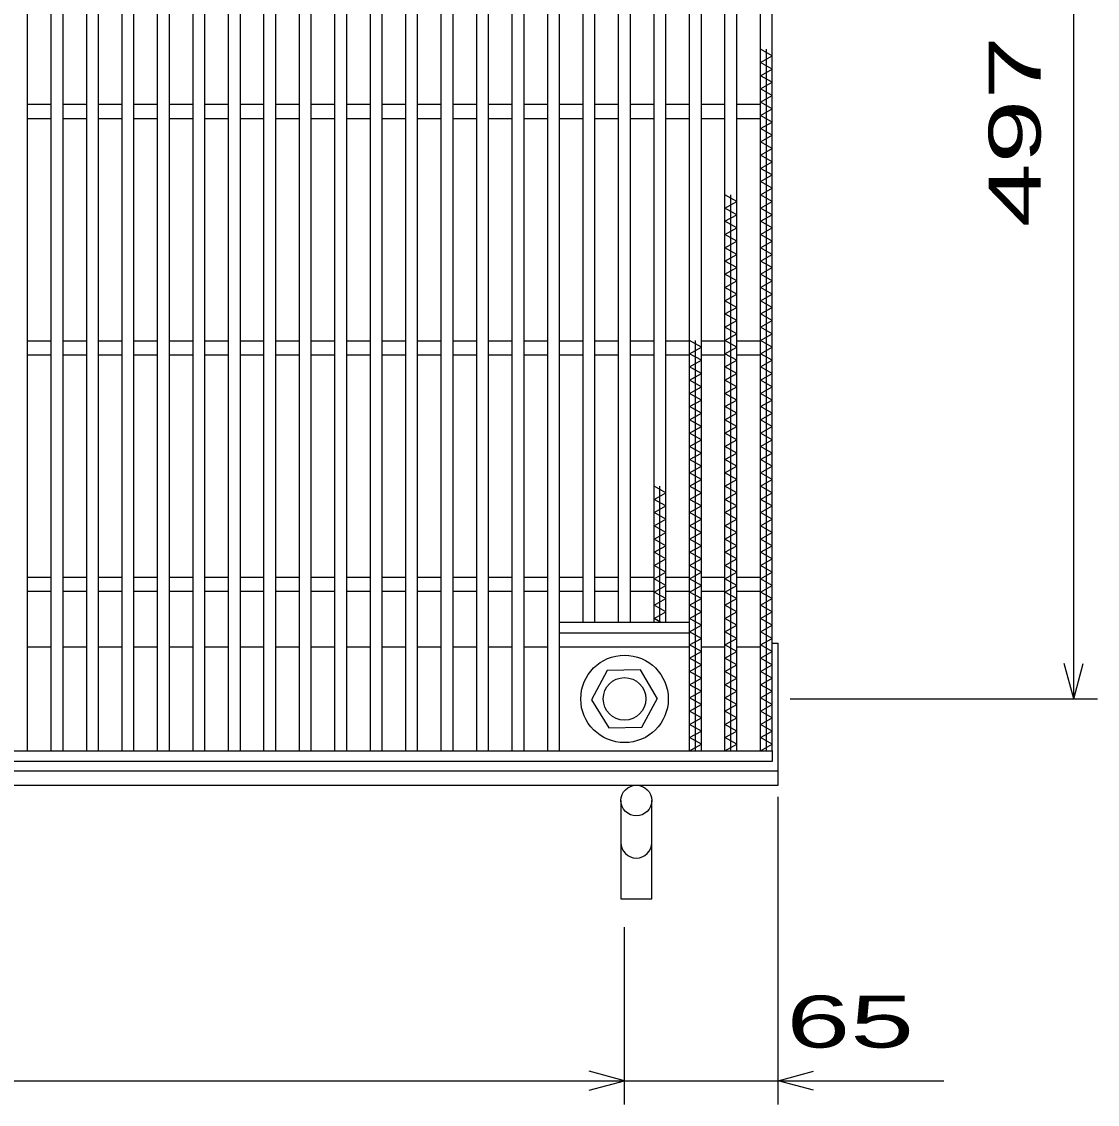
# Model space of a CAD drawing. Units: millimetres, scale not verified. Extents: x -1820 to 1731, y -1282 to 1054.
# Drawn here: x -670.5 to -215.5, y -271 to 186.9 of the extents above; entities that cross this region are included whole.
import ezdxf
from ezdxf.enums import TextEntityAlignment as Align

# ---------------------------------------------------------------- set-up
doc = ezdxf.new("R2010")
doc.units = ezdxf.units.MM
doc.header["$LTSCALE"] = 10
for name, color, linetype, lineweight in [('16', 3, 'Continuous', 25), ('19', 6, 'Continuous', 25), ('22', 4, 'Continuous', 25)]:
    doc.layers.add(name, color=color, linetype=linetype, lineweight=lineweight)
doc.styles.add('ベクトル', font='')
doc.styles.get('ベクトル').set_extended_font_data('ベクトル')

msp = doc.modelspace()

# ---------------------------------------------------------------- linework, layer by layer
at = {"layer": '16'}
for p, q in [((-668, -121.5), (-668, 419.5)), ((-658, -121.5), (-658, 419.5)), ((-653, -121.5), (-653, 419.5)), ((-643, -121.5), (-643, 419.5)), ((-638, -121.5), (-638, 419.5)), ((-628, -121.5), (-628, 419.5)), ((-623, -121.5), (-623, 419.5)), ((-613, -121.5), (-613, 419.5)), ((-608, -121.5), (-608, 419.5)), ((-598, -121.5), (-598, 419.5)), ((-593, -121.5), (-593, 419.5)), ((-583, -121.5), (-583, 419.5)), ((-578, -121.5), (-578, 419.5)), ((-568, -121.5), (-568, 419.5)), ((-563, -121.5), (-563, 419.5)), ((-553, -121.5), (-553, 419.5)), ((-548, -121.5), (-548, 419.5)), ((-538, -121.5), (-538, 419.5)), ((-533, -121.5), (-533, 419.5)), ((-523, -121.5), (-523, 419.5)), ((-518, -121.5), (-518, 419.5)), ((-508, -121.5), (-508, 419.5)), ((-503, -121.5), (-503, 419.5)), ((-493, -121.5), (-493, 419.5)), ((-488, -121.5), (-488, 419.5)), ((-478, -121.5), (-478, 419.5)), ((-473, -121.5), (-473, 419.5)), ((-463, -121.5), (-463, 419.5)), ((-458, -121.5), (-458, 419.5)), ((-448, -121.5), (-448, 419.5)), ((-443, -121.5), (-443, 419.5)), ((-388, -121.5), (-388, 419.5)), ((-383, -121.5), (-383, 419.5)), ((-373, -121.5), (-373, 419.5)), ((-368, -121.5), (-368, 419.5)), ((-358, -121.5), (-358, 419.5)), ((-353, -121.5), (-353, 419.5)), ((-433, -67), (-433, 365)), ((-428, -67), (-428, 365)), ((-418, -67), (-418, 365)), ((-413, -67), (-413, 365)), ((-403, -67), (-403, 365)), ((-398, -67), (-398, 365)), ((-353, 172.5), (-358, 175.3)), ((-355.5, -121.5), (-355.5, 175.3)), ((-358, 169.7), (-353, 172.5)), ((-353, 166.9), (-358, 169.7)), ((-358, 164.1), (-353, 166.9)), ((-353, 161.3), (-358, 164.1)), ((-358, 158.5), (-353, 161.3)), ((-353, 155.7), (-358, 158.5)), ((-668, 152), (-658, 152)), ((-653, 152), (-643, 152)), ((-638, 152), (-628, 152)), ((-623, 152), (-613, 152)), ((-608, 152), (-598, 152)), ((-593, 152), (-583, 152)), ((-578, 152), (-568, 152)), ((-563, 152), (-553, 152)), ((-548, 152), (-538, 152)), ((-533, 152), (-523, 152)), ((-518, 152), (-508, 152)), ((-503, 152), (-493, 152)), ((-488, 152), (-478, 152)), ((-473, 152), (-463, 152)), ((-458, 152), (-448, 152)), ((-443, 152), (-433, 152)), ((-428, 152), (-418, 152)), ((-413, 152), (-403, 152)), ((-398, 152), (-388, 152)), ((-383, 152), (-373, 152)), ((-368, 152), (-358, 152)), ((-358, 152.9), (-353, 155.7)), ((-353, 150.1), (-358, 152.9)), ((-358, 147.3), (-353, 150.1)), ((-353, 144.5), (-358, 147.3)), ((-668, 146), (-658, 146)), ((-653, 146), (-643, 146)), ((-638, 146), (-628, 146)), ((-623, 146), (-613, 146)), ((-608, 146), (-598, 146)), ((-593, 146), (-583, 146)), ((-578, 146), (-568, 146)), ((-563, 146), (-553, 146)), ((-548, 146), (-538, 146)), ((-533, 146), (-523, 146)), ((-518, 146), (-508, 146)), ((-503, 146), (-493, 146)), ((-488, 146), (-478, 146)), ((-473, 146), (-463, 146)), ((-458, 146), (-448, 146)), ((-443, 146), (-433, 146)), ((-428, 146), (-418, 146)), ((-413, 146), (-403, 146)), ((-398, 146), (-388, 146)), ((-383, 146), (-373, 146)), ((-368, 146), (-358, 146)), ((-358, 141.7), (-353, 144.5)), ((-353, 138.9), (-358, 141.7)), ((-358, 136.1), (-353, 138.9)), ((-353, 133.3), (-358, 136.1)), ((-358, 130.5), (-353, 133.3)), ((-353, 127.7), (-358, 130.5)), ((-358, 124.9), (-353, 127.7)), ((-353, 122.1), (-358, 124.9)), ((-358, 119.3), (-353, 122.1)), ((-353, 116.5), (-358, 119.3)), ((-358, 113.7), (-353, 116.5)), ((-368, 110.9), (-373, 113.7)), ((-373, 108.1), (-368, 110.9)), ((-370.5, -121.5), (-370.5, 113.7)), ((-353, 110.9), (-358, 113.7)), ((-358, 108.1), (-353, 110.9)), ((-368, 105.3), (-373, 108.1)), ((-353, 105.3), (-358, 108.1)), ((-373, 102.5), (-368, 105.3)), ((-368, 99.7), (-373, 102.5)), ((-358, 102.5), (-353, 105.3)), ((-353, 99.7), (-358, 102.5)), ((-373, 96.9), (-368, 99.7)), ((-368, 94.1), (-373, 96.9)), ((-358, 96.9), (-353, 99.7)), ((-353, 94.1), (-358, 96.9)), ((-373, 91.3), (-368, 94.1)), ((-358, 91.3), (-353, 94.1)), ((-368, 88.5), (-373, 91.3)), ((-373, 85.7), (-368, 88.5)), ((-353, 88.5), (-358, 91.3)), ((-358, 85.7), (-353, 88.5)), ((-368, 82.9), (-373, 85.7)), ((-373, 80.1), (-368, 82.9)), ((-353, 82.9), (-358, 85.7)), ((-358, 80.1), (-353, 82.9)), ((-368, 77.3), (-373, 80.1)), ((-353, 77.3), (-358, 80.1)), ((-373, 74.5), (-368, 77.3)), ((-368, 71.7), (-373, 74.5)), ((-358, 74.5), (-353, 77.3)), ((-353, 71.7), (-358, 74.5)), ((-373, 68.9), (-368, 71.7)), ((-368, 66.1), (-373, 68.9)), ((-358, 68.9), (-353, 71.7)), ((-353, 66.1), (-358, 68.9)), ((-373, 63.3), (-368, 66.1)), ((-358, 63.3), (-353, 66.1)), ((-368, 60.5), (-373, 63.3)), ((-373, 57.7), (-368, 60.5)), ((-353, 60.5), (-358, 63.3)), ((-358, 57.7), (-353, 60.5)), ((-368, 54.9), (-373, 57.7)), ((-353, 54.9), (-358, 57.7)), ((-668, 52), (-658, 52)), ((-653, 52), (-643, 52)), ((-638, 52), (-628, 52)), ((-623, 52), (-613, 52)), ((-608, 52), (-598, 52)), ((-593, 52), (-583, 52)), ((-578, 52), (-568, 52)), ((-563, 52), (-553, 52)), ((-548, 52), (-538, 52)), ((-533, 52), (-523, 52)), ((-518, 52), (-508, 52)), ((-503, 52), (-493, 52)), ((-488, 52), (-478, 52)), ((-473, 52), (-463, 52)), ((-458, 52), (-448, 52)), ((-443, 52), (-433, 52)), ((-428, 52), (-418, 52)), ((-413, 52), (-403, 52)), ((-398, 52), (-388, 52)), ((-383, 49.3), (-388, 52.1)), ((-385.5, -121.5), (-385.5, 52.1)), ((-383, 52), (-373, 52)), ((-373, 52.1), (-368, 54.9)), ((-368, 49.3), (-373, 52.1)), ((-368, 52), (-358, 52)), ((-358, 52.1), (-353, 54.9)), ((-353, 49.3), (-358, 52.1)), ((-668, 46), (-658, 46)), ((-653, 46), (-643, 46)), ((-638, 46), (-628, 46)), ((-623, 46), (-613, 46)), ((-608, 46), (-598, 46)), ((-593, 46), (-583, 46)), ((-578, 46), (-568, 46)), ((-563, 46), (-553, 46)), ((-548, 46), (-538, 46)), ((-533, 46), (-523, 46)), ((-518, 46), (-508, 46)), ((-503, 46), (-493, 46)), ((-488, 46), (-478, 46)), ((-473, 46), (-463, 46)), ((-458, 46), (-448, 46)), ((-443, 46), (-433, 46)), ((-428, 46), (-418, 46)), ((-413, 46), (-403, 46)), ((-398, 46), (-388, 46)), ((-388, 46.5), (-383, 49.3)), ((-383, 43.7), (-388, 46.5)), ((-383, 46), (-373, 46)), ((-373, 46.5), (-368, 49.3)), ((-368, 43.7), (-373, 46.5)), ((-368, 46), (-358, 46)), ((-358, 46.5), (-353, 49.3)), ((-353, 43.7), (-358, 46.5)), ((-388, 40.9), (-383, 43.7)), ((-373, 40.9), (-368, 43.7)), ((-358, 40.9), (-353, 43.7)), ((-383, 38.1), (-388, 40.9)), ((-388, 35.3), (-383, 38.1)), ((-368, 38.1), (-373, 40.9)), ((-373, 35.3), (-368, 38.1)), ((-353, 38.1), (-358, 40.9)), ((-358, 35.3), (-353, 38.1)), ((-383, 32.5), (-388, 35.3)), ((-388, 29.7), (-383, 32.5)), ((-368, 32.5), (-373, 35.3)), ((-373, 29.7), (-368, 32.5)), ((-353, 32.5), (-358, 35.3)), ((-358, 29.7), (-353, 32.5)), ((-383, 26.9), (-388, 29.7)), ((-368, 26.9), (-373, 29.7)), ((-353, 26.9), (-358, 29.7)), ((-388, 24.1), (-383, 26.9)), ((-383, 21.3), (-388, 24.1)), ((-373, 24.1), (-368, 26.9)), ((-368, 21.3), (-373, 24.1)), ((-358, 24.1), (-353, 26.9)), ((-353, 21.3), (-358, 24.1)), ((-388, 18.5), (-383, 21.3)), ((-383, 15.7), (-388, 18.5)), ((-373, 18.5), (-368, 21.3)), ((-368, 15.7), (-373, 18.5)), ((-358, 18.5), (-353, 21.3)), ((-353, 15.7), (-358, 18.5)), ((-388, 12.9), (-383, 15.7)), ((-373, 12.9), (-368, 15.7)), ((-358, 12.9), (-353, 15.7)), ((-383, 10.1), (-388, 12.9)), ((-388, 7.3), (-383, 10.1)), ((-368, 10.1), (-373, 12.9)), ((-373, 7.3), (-368, 10.1)), ((-353, 10.1), (-358, 12.9)), ((-358, 7.3), (-353, 10.1)), ((-383, 4.5), (-388, 7.3)), ((-368, 4.5), (-373, 7.3)), ((-353, 4.5), (-358, 7.3)), ((-388, 1.7), (-383, 4.5)), ((-383, -1.1), (-388, 1.7)), ((-373, 1.7), (-368, 4.5)), ((-368, -1.1), (-373, 1.7)), ((-358, 1.7), (-353, 4.5)), ((-353, -1.1), (-358, 1.7)), ((-388, -3.9), (-383, -1.1)), ((-383, -6.7), (-388, -3.9)), ((-373, -3.9), (-368, -1.1)), ((-368, -6.7), (-373, -3.9)), ((-358, -3.9), (-353, -1.1)), ((-353, -6.7), (-358, -3.9)), ((-388, -9.5), (-383, -6.7)), ((-373, -9.5), (-368, -6.7)), ((-358, -9.5), (-353, -6.7)), ((-398, -12.3), (-403, -9.5)), ((-403, -15.1), (-398, -12.3)), ((-400.5, -67), (-400.5, -9.5)), ((-383, -12.3), (-388, -9.5)), ((-388, -15.1), (-383, -12.3)), ((-368, -12.3), (-373, -9.5)), ((-373, -15.1), (-368, -12.3)), ((-353, -12.3), (-358, -9.5)), ((-358, -15.1), (-353, -12.3)), ((-398, -17.9), (-403, -15.1)), ((-403, -20.7), (-398, -17.9)), ((-383, -17.9), (-388, -15.1)), ((-388, -20.7), (-383, -17.9)), ((-368, -17.9), (-373, -15.1)), ((-373, -20.7), (-368, -17.9)), ((-353, -17.9), (-358, -15.1)), ((-358, -20.7), (-353, -17.9)), ((-398, -23.5), (-403, -20.7)), ((-383, -23.5), (-388, -20.7)), ((-368, -23.5), (-373, -20.7)), ((-353, -23.5), (-358, -20.7)), ((-403, -26.3), (-398, -23.5)), ((-398, -29.1), (-403, -26.3)), ((-388, -26.3), (-383, -23.5)), ((-383, -29.1), (-388, -26.3)), ((-373, -26.3), (-368, -23.5)), ((-368, -29.1), (-373, -26.3)), ((-358, -26.3), (-353, -23.5)), ((-353, -29.1), (-358, -26.3)), ((-403, -31.9), (-398, -29.1)), ((-398, -34.7), (-403, -31.9)), ((-388, -31.9), (-383, -29.1)), ((-383, -34.7), (-388, -31.9)), ((-373, -31.9), (-368, -29.1)), ((-368, -34.7), (-373, -31.9)), ((-358, -31.9), (-353, -29.1)), ((-353, -34.7), (-358, -31.9)), ((-403, -37.5), (-398, -34.7)), ((-388, -37.5), (-383, -34.7)), ((-373, -37.5), (-368, -34.7)), ((-358, -37.5), (-353, -34.7)), ((-398, -40.3), (-403, -37.5)), ((-403, -43.1), (-398, -40.3)), ((-383, -40.3), (-388, -37.5)), ((-388, -43.1), (-383, -40.3)), ((-368, -40.3), (-373, -37.5)), ((-373, -43.1), (-368, -40.3)), ((-353, -40.3), (-358, -37.5)), ((-358, -43.1), (-353, -40.3)), ((-398, -45.9), (-403, -43.1)), ((-383, -45.9), (-388, -43.1)), ((-368, -45.9), (-373, -43.1)), ((-353, -45.9), (-358, -43.1)), ((-668, -48), (-658, -48)), ((-653, -48), (-643, -48)), ((-638, -48), (-628, -48)), ((-623, -48), (-613, -48)), ((-608, -48), (-598, -48)), ((-593, -48), (-583, -48)), ((-578, -48), (-568, -48)), ((-563, -48), (-553, -48)), ((-548, -48), (-538, -48)), ((-533, -48), (-523, -48)), ((-518, -48), (-508, -48)), ((-503, -48), (-493, -48)), ((-488, -48), (-478, -48)), ((-473, -48), (-463, -48)), ((-458, -48), (-448, -48)), ((-443, -48), (-433, -48)), ((-428, -48), (-418, -48)), ((-413, -48), (-403, -48)), ((-403, -48.7), (-398, -45.9)), ((-398, -51.5), (-403, -48.7)), ((-398, -48), (-388, -48)), ((-388, -48.7), (-383, -45.9)), ((-383, -51.5), (-388, -48.7)), ((-383, -48), (-373, -48)), ((-373, -48.7), (-368, -45.9)), ((-368, -51.5), (-373, -48.7)), ((-368, -48), (-358, -48)), ((-358, -48.7), (-353, -45.9)), ((-353, -51.5), (-358, -48.7)), ((-668, -54), (-658, -54)), ((-653, -54), (-643, -54)), ((-638, -54), (-628, -54)), ((-623, -54), (-613, -54)), ((-608, -54), (-598, -54)), ((-593, -54), (-583, -54)), ((-578, -54), (-568, -54)), ((-563, -54), (-553, -54)), ((-548, -54), (-538, -54)), ((-533, -54), (-523, -54)), ((-518, -54), (-508, -54)), ((-503, -54), (-493, -54)), ((-488, -54), (-478, -54)), ((-473, -54), (-463, -54)), ((-458, -54), (-448, -54)), ((-443, -54), (-433, -54)), ((-428, -54), (-418, -54)), ((-413, -54), (-403, -54)), ((-403, -54.3), (-398, -51.5)), ((-398, -57.1), (-403, -54.3)), ((-398, -54), (-388, -54)), ((-388, -54.3), (-383, -51.5)), ((-383, -57.1), (-388, -54.3)), ((-383, -54), (-373, -54)), ((-373, -54.3), (-368, -51.5)), ((-368, -57.1), (-373, -54.3)), ((-368, -54), (-358, -54)), ((-358, -54.3), (-353, -51.5)), ((-353, -57.1), (-358, -54.3)), ((-403, -59.9), (-398, -57.1)), ((-388, -59.9), (-383, -57.1)), ((-373, -59.9), (-368, -57.1)), ((-358, -59.9), (-353, -57.1)), ((-398, -62.7), (-403, -59.9)), ((-403, -65.5), (-398, -62.7)), ((-383, -62.7), (-388, -59.9)), ((-388, -65.5), (-383, -62.7)), ((-368, -62.7), (-373, -59.9)), ((-373, -65.5), (-368, -62.7)), ((-353, -62.7), (-358, -59.9)), ((-358, -65.5), (-353, -62.7)), ((-443, -67), (-388, -67)), ((-443, -71.5), (-443, -67)), ((-400.32, -67), (-403, -65.5)), ((-383, -68.3), (-388, -65.5)), ((-388, -71.5), (-388, -67)), ((-388, -71.1), (-383, -68.3)), ((-368, -68.3), (-373, -65.5)), ((-373, -71.1), (-368, -68.3)), ((-353, -68.3), (-358, -65.5)), ((-358, -71.1), (-353, -68.3)), ((-443, -71.5), (-388, -71.5)), ((-383, -73.9), (-388, -71.1)), ((-368, -73.9), (-373, -71.1)), ((-353, -73.9), (-358, -71.1)), ((-668, -77.5), (-658, -77.5)), ((-653, -77.5), (-643, -77.5)), ((-638, -77.5), (-628, -77.5)), ((-623, -77.5), (-613, -77.5)), ((-608, -77.5), (-598, -77.5)), ((-593, -77.5), (-583, -77.5)), ((-578, -77.5), (-568, -77.5)), ((-563, -77.5), (-553, -77.5)), ((-548, -77.5), (-538, -77.5)), ((-533, -77.5), (-523, -77.5)), ((-518, -77.5), (-508, -77.5)), ((-503, -77.5), (-493, -77.5)), ((-488, -77.5), (-478, -77.5)), ((-473, -77.5), (-463, -77.5)), ((-458, -77.5), (-448, -77.5)), ((-443, -77.5), (-388, -77.5)), ((-388, -76.7), (-383, -73.9)), ((-383, -79.5), (-388, -76.7)), ((-383, -77.5), (-373, -77.5)), ((-373, -76.7), (-368, -73.9)), ((-368, -79.5), (-373, -76.7)), ((-368, -77.5), (-358, -77.5)), ((-358, -76.7), (-353, -73.9)), ((-353, -79.5), (-358, -76.7)), ((-388, -82.3), (-383, -79.5)), ((-383, -85.1), (-388, -82.3)), ((-373, -82.3), (-368, -79.5)), ((-368, -85.1), (-373, -82.3)), ((-358, -82.3), (-353, -79.5)), ((-353, -85.1), (-358, -82.3)), ((-388, -87.9), (-383, -85.1)), ((-373, -87.9), (-368, -85.1)), ((-358, -87.9), (-353, -85.1)), ((-422.79, -87.55), (-429.5, -99.84)), ((-408.8, -87.21), (-422.79, -87.55)), ((-401.5, -99.5), (-408.8, -87.21)), ((-383, -90.7), (-388, -87.9)), ((-388, -93.5), (-383, -90.7)), ((-368, -90.7), (-373, -87.9)), ((-373, -93.5), (-368, -90.7)), ((-353, -90.7), (-358, -87.9)), ((-358, -93.5), (-353, -90.7)), ((-383, -96.3), (-388, -93.5)), ((-368, -96.3), (-373, -93.5)), ((-353, -96.3), (-358, -93.5)), ((-429.5, -99.84), (-422.2, -111.79)), ((-408.21, -111.45), (-401.5, -99.16)), ((-388, -99.1), (-383, -96.3)), ((-383, -101.9), (-388, -99.1)), ((-373, -99.1), (-368, -96.3)), ((-368, -101.9), (-373, -99.1)), ((-358, -99.1), (-353, -96.3)), ((-353, -101.9), (-358, -99.1)), ((-388, -104.7), (-383, -101.9)), ((-383, -107.5), (-388, -104.7)), ((-373, -104.7), (-368, -101.9)), ((-368, -107.5), (-373, -104.7)), ((-358, -104.7), (-353, -101.9)), ((-353, -107.5), (-358, -104.7)), ((-388, -110.3), (-383, -107.5)), ((-373, -110.3), (-368, -107.5)), ((-358, -110.3), (-353, -107.5)), ((-422.2, -111.79), (-408.21, -111.45)), ((-383, -113.1), (-388, -110.3)), ((-388, -115.9), (-383, -113.1)), ((-368, -113.1), (-373, -110.3)), ((-373, -115.9), (-368, -113.1)), ((-353, -113.1), (-358, -110.3)), ((-358, -115.9), (-353, -113.1)), ((-383, -118.7), (-388, -115.9)), ((-388, -121.5), (-383, -118.7)), ((-368, -118.7), (-373, -115.9)), ((-373, -121.5), (-368, -118.7)), ((-353, -118.7), (-358, -115.9)), ((-358, -121.5), (-353, -118.7)), ((-1348, -121.5), (-353, -121.5)), ((-673, -121.5), (-668, -121.5)), ((-658, -121.5), (-653, -121.5)), ((-643, -121.5), (-638, -121.5)), ((-628, -121.5), (-623, -121.5)), ((-613, -121.5), (-608, -121.5)), ((-598, -121.5), (-593, -121.5)), ((-583, -121.5), (-578, -121.5)), ((-568, -121.5), (-563, -121.5)), ((-553, -121.5), (-548, -121.5)), ((-538, -121.5), (-533, -121.5)), ((-523, -121.5), (-518, -121.5)), ((-508, -121.5), (-503, -121.5)), ((-493, -121.5), (-488, -121.5)), ((-478, -121.5), (-473, -121.5)), ((-463, -121.5), (-458, -121.5)), ((-448, -121.5), (-443, -121.5)), ((-433, -121.5), (-428, -121.5)), ((-418, -121.5), (-413, -121.5)), ((-403, -121.5), (-398, -121.5)), ((-388, -121.5), (-383, -121.5)), ((-373, -121.5), (-368, -121.5)), ((-358, -121.5), (-353, -121.5)), ((-353, -121.5), (-353, -126)), ((-353, -126), (-1348, -126))]:
    msp.add_line(p, q, dxfattribs=at)
for radius in [18.5, 9]:
    msp.add_circle((-415.5, -99.5), radius, dxfattribs=at)
at = {"layer": '19'}
for p, q in [((-353, -76), (-350.5, -76)), ((-350.5, -136), (-350.5, -76)), ((-1350.5, -130), (-350.5, -130)), ((-1350.5, -136), (-350.5, -136)), ((-417, -142.5), (-417, -184.12)), ((-404, -184.12), (-404, -142.5)), ((-417, -184.12), (-404, -184.12))]:
    msp.add_line(p, q, dxfattribs=at)
msp.add_circle((-410.5, -142.5), 6.5, dxfattribs=at)
msp.add_arc((-410.5, -160.34), 6.5, 180, 0, dxfattribs=at)
at = {"layer": '22'}
for p, q in [((-225.5, -99.5), (-225.5, 397.5)), ((-225.5, -99.5), (-229.5, -84.5)), ((-225.5, -99.5), (-221.5, -84.5)), ((-345.5, -99.5), (-215.5, -99.5)), ((-350.5, -271), (-350.5, -141)), ((-415.5, -271), (-415.5, -196)), ((-1285.5, -261), (-415.5, -261)), ((-415.5, -261), (-430.5, -257)), ((-430.5, -265), (-415.5, -261)), ((-415.5, -261), (-350.5, -261)), ((-350.5, -261), (-335.5, -257)), ((-335.5, -265), (-350.5, -261)), ((-350.5, -261), (-280.5, -261))]:
    msp.add_line(p, q, dxfattribs=at)

# ---------------------------------------------------------------- texts
at = {"layer": '22', "color": 2, "style": 'ベクトル', "width": 1.65}
msp.add_text(' 497 ', height=21.99, rotation=90, dxfattribs=at).set_placement((-250.5, 86.5), align=Align.MIDDLE_LEFT)
msp.add_text(' 65 ', height=21.99, dxfattribs=at).set_placement((-360.5, -236), align=Align.MIDDLE_LEFT)

doc.saveas('drawing.dxf')
